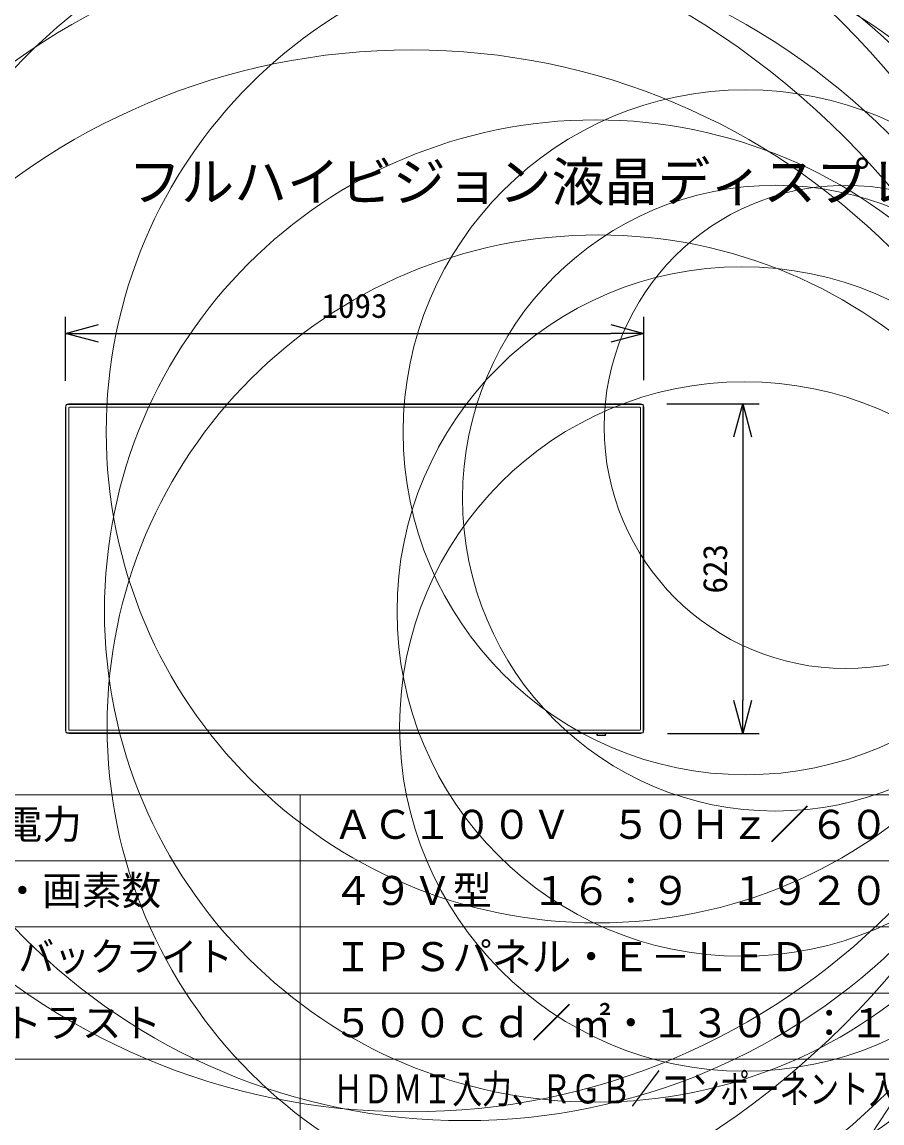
# Model space of a CAD drawing. Units: millimetres, scale not verified. Extents: x -154 to 160, y -59 to 132.
# Drawn here: x -43.5 to 21.5, y -16.3 to 66.9 of the extents above; entities that cross this region are included whole.
import ezdxf
from ezdxf.enums import TextEntityAlignment as Align

# ---------------------------------------------------------------- set-up
doc = ezdxf.new("R2010")
doc.units = ezdxf.units.MM
doc.header["$LTSCALE"] = 0.125
for name, color, linetype in [('0-0_0', 7, 'Continuous'), ('0-1_MOJI1', 7, 'Continuous'), ('0-4_SUNPO', 7, 'Continuous')]:
    doc.layers.add(name, color=color, linetype=linetype)
doc.layers.add('0-2_WAKU', color=1, linetype='Continuous', lineweight=18)
doc.layers.add('0-3_GAIKEI', color=1, linetype='Continuous', lineweight=18)
doc.styles.add('ＭＳ ゴシック', font='')
doc.styles.get('ＭＳ ゴシック').set_extended_font_data('MS Gothic')

# ---------------------------------------------------------------- blocks, each defined once
blk = doc.blocks.new('_Open30')
at = {"layer": '0-0_0'}
blk.add_line((0, 0), (-1, 0), dxfattribs=at)
blk.add_lwpolyline([(-1, 0.26795), (0, 0), (-1, -0.26795)], dxfattribs=at)
blk = doc.blocks.new('D2')
at = {"layer": '0-4_SUNPO'}
for p, q in [((69.7188, 351.5482), (76.7046, 351.5482)), ((75.4546, 349.0482), (75.4546, 329.1282)), ((69.7589, 326.6282), (76.7046, 326.6282))]:
    blk.add_line(p, q, dxfattribs=at)
at = {"layer": '0-4_SUNPO', "xscale": 2.5, "yscale": 2.5}
for p, rotation in [((75.4546, 351.5482), 90), ((75.4546, 326.6282), 270)]:
    blk.add_blockref('_Open30', p, dxfattribs=dict(at, rotation=rotation))
at = {"layer": '0-4_SUNPO', "style": 'ＭＳ ゴシック'}
blk.add_text('623', height=1.833, rotation=90, dxfattribs=at).set_placement((74.8296, 337.2132), align=Align.BOTTOM_LEFT)
blk = doc.blocks.new('D3')
at = {"layer": '0-4_SUNPO'}
for p, q in [((24.255, 353.2921), (24.255, 358.1257)), ((67.975, 353.3321), (67.975, 358.1257)), ((26.755, 356.8757), (65.475, 356.8757))]:
    blk.add_line(p, q, dxfattribs=at)
at = {"layer": '0-4_SUNPO', "xscale": 2.5, "yscale": 2.5, "rotation": 180}
blk.add_blockref('_Open30', (24.255, 356.8757), dxfattribs=at)
at = {"layer": '0-4_SUNPO', "xscale": 2.5, "yscale": 2.5}
blk.add_blockref('_Open30', (67.975, 356.8757), dxfattribs=at)
at = {"layer": '0-4_SUNPO', "style": 'ＭＳ ゴシック'}
blk.add_text('1093', height=1.833, dxfattribs=at).set_placement((43.615, 357.5007), align=Align.BOTTOM_LEFT)

msp = doc.modelspace()

# ---------------------------------------------------------------- linework, layer by layer
at = {"layer": '0-2_WAKU', "color": 4}
for p, q in [((-62.4907, 8.4896), (62.5093, 8.4896)), ((-22.4907, -56.5104), (-22.4907, 8.4896))]:
    msp.add_line(p, q, dxfattribs=at)
at = {"layer": '0-2_WAKU'}
for p, q in [((-62.4907, 3.4896), (62.5093, 3.4896)), ((-62.4907, -1.5104), (62.5093, -1.5104)), ((-62.4907, -6.5104), (62.5093, -6.5104)), ((-62.4907, -11.5104), (62.5093, -11.5104))]:
    msp.add_line(p, q, dxfattribs=at)
at = {"layer": '0-3_GAIKEI', "color": 7}
for p, q in [((-40.2357, 37.7817), (-40.2257, 37.7817)), ((-40.2357, 13.334), (-40.2357, 37.7817)), ((-40.2197, 13.2539), (-40.2197, 37.9018)), ((-40.0996, 38.0218), (3.3482, 38.0218)), ((-39.9795, 38.0378), (3.2282, 38.0378)), ((-39.9795, 38.0378), (-39.9795, 38.0278)), ((3.1881, 38.0378), (3.1881, 38.0278)), ((3.2282, 38.0378), (3.2282, 38.0278)), ((3.3482, 37.9978), (3.3482, 38.0218)), ((3.4683, 37.9018), (3.4683, 13.2539)), ((3.4843, 37.8217), (3.4743, 37.8217)), ((3.4843, 37.8217), (3.4843, 13.374)), ((-40.2357, 13.374), (-40.2257, 13.374)), ((-40.2357, 13.334), (-40.2257, 13.334)), ((3.4843, 13.414), (3.4743, 13.414)), ((3.4843, 13.374), (3.4743, 13.374)), ((3.3482, 13.1338), (-40.0996, 13.1338)), ((-39.9795, 13.1178), (-39.9795, 13.1278)), ((3.2682, 13.1178), (-39.9795, 13.1178)), ((-39.9395, 13.1178), (-39.9395, 13.1278)), ((-0.0519, 12.9893), (-0.0564, 13.1178)), ((0.59, 12.9777), (-0.0399, 12.9777)), ((0.6065, 13.1178), (0.602, 12.9893)), ((3.2682, 13.1178), (3.2682, 13.1278))]:
    msp.add_line(p, q, dxfattribs=at)
at = {"layer": '0-3_GAIKEI'}
for p, q in [((-40.2357, 37.7417), (-40.2257, 37.7417)), ((-40.2257, 13.334), (-40.2257, 37.7817)), ((-40.1957, 37.9018), (-40.2197, 37.9018)), ((-40.1957, 37.9018), (-40.1957, 13.2539)), ((-40.0996, 38.0218), (-40.0996, 37.9978)), ((3.3482, 37.9978), (-40.0996, 37.9978)), ((-39.9835, 37.7457), (-39.9835, 13.41)), ((3.2282, 38.0278), (-39.9795, 38.0278)), ((3.1921, 37.7857), (-39.9435, 37.7857)), ((-39.9395, 38.0378), (-39.9395, 38.0278)), ((3.2322, 13.41), (3.2322, 37.7457)), ((3.4443, 13.2539), (3.4443, 37.9018)), ((3.4683, 37.9018), (3.4443, 37.9018)), ((3.4743, 13.374), (3.4743, 37.8217)), ((3.4843, 37.7817), (3.4743, 37.7817)), ((-39.9435, 13.37), (3.1921, 13.37)), ((-40.2197, 13.2539), (-40.1957, 13.2539)), ((-40.0996, 13.1579), (3.3482, 13.1579)), ((-40.0996, 13.1579), (-40.0996, 13.1338)), ((3.2682, 13.1278), (-39.9795, 13.1278)), ((0.602, 12.9893), (-0.0519, 12.9893)), ((-0.0211, 12.9777), (-0.0211, 13.1178)), ((0.5712, 12.9777), (0.5712, 13.1178)), ((3.2282, 13.1178), (3.2282, 13.1278)), ((3.3482, 13.1338), (3.3482, 13.1579)), ((3.4443, 13.2539), (3.4683, 13.2539))]:
    msp.add_line(p, q, dxfattribs=at)
for centre, radius in [((-58.6634, 36.2911), 95.6834), ((-26.1661, 35.7901), 63.278), ((-14.2206, 35.8219), 51.3085), ((-26.1072, 22.2434), 63.091), ((-10.0512, 30.925), 47.0712), ((-25.911, 13.5465), 63.091), ((-14.2651, 22.2747), 51.2249), ((-0.0276, 35.9268), 37.1271), ((-14.069, 13.5778), 51.2249), ((11.1927, 35.8928), 25.8952), ((-0.1579, 22.3791), 37.1294), ((13.4346, 30.9083), 23.6532), ((18.7566, 36.2938), 18.2634), ((0.0382, 13.6822), 37.1294), ((10.8956, 22.3437), 26.0643), ((11.0917, 13.6467), 26.0643)]:
    msp.add_circle(centre, radius, dxfattribs=at)
at = {"layer": '0-3_GAIKEI', "color": 7}
for centre, radius, start, end in [((-40.0996, 37.9018), 0.1201, 90, 180), ((3.3482, 37.9018), 0.1201, 0, 90), ((-40.0996, 13.2539), 0.1201, 180, 270), ((-0.0399, 12.9898), 0.012, 182, 270), ((0.59, 12.9898), 0.012, 270, 358), ((3.3482, 13.2539), 0.1201, 270, 0)]:
    msp.add_arc(centre, radius, start, end, dxfattribs=at)
at = {"layer": '0-3_GAIKEI'}
for centre, radius, start, end in [((-40.0996, 37.9018), 0.0961, 90, 180), ((-39.9435, 37.7457), 0.04, 90, 180), ((3.1921, 37.7457), 0.04, 0, 90), ((3.3482, 37.9018), 0.0961, 0, 90), ((-39.9435, 13.41), 0.04, 180, 270), ((3.1921, 13.41), 0.04, 270, 0), ((-40.0996, 13.2539), 0.0961, 180, 270), ((3.3482, 13.2539), 0.0961, 270, 0)]:
    msp.add_arc(centre, radius, start, end, dxfattribs=at)

# ---------------------------------------------------------------- block references
at = {"layer": '0-4_SUNPO'}
for name in ['D3', 'D2']:
    msp.add_blockref(name, (-64.4907, -313.5104), dxfattribs=at)

# ---------------------------------------------------------------- texts
at = {"layer": '0-1_MOJI1', "style": 'ＭＳ ゴシック'}
for s, height, p in [('フルハイビジョン液晶ディスプレイ', 2.933, (-35.4907, 52.4896)), ('電源・消費電力', 2.199, (-59.9907, 4.4896)), ('ＡＣ１００Ｖ\u3000５０Ｈｚ／６０Ｈｚ\u3000１７５Ｗ', 2.199, (-19.9907, 4.4896)), ('画面サイズ・画素数', 2.199, (-59.9907, -0.5104)), ('４９Ｖ型\u3000１６：９\u3000１９２０×１０８０画素', 2.199, (-19.9907, -0.5104)), ('ＩＰＳパネル・Ｅ－ＬＥＤ', 2.199, (-19.9907, -5.5104)), ('輝度・コントラスト', 2.199, (-59.9907, -10.5104)), ('５００ｃｄ／㎡・１３００：１', 2.199, (-19.9907, -10.5104))]:
    msp.add_text(s, height=height, dxfattribs=at).set_placement(p, align=Align.BOTTOM_LEFT)
for s, width, p in [('液晶パネル・バックライト', 0.9, (-59.9907, -5.5104)), ('ＨＤＭＩ入力、ＲＧＢ／コンポーネント入力、ビデオ入力、ＵＳＢ、', 0.75, (-19.9907, -15.5104))]:
    msp.add_text(s, height=2.199, dxfattribs=dict(at, width=width)).set_placement(p, align=Align.BOTTOM_LEFT)

doc.saveas('drawing.dxf')
